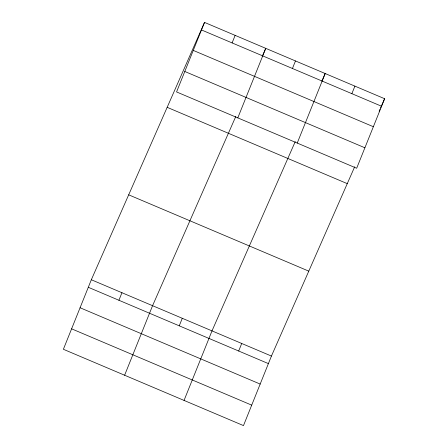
<?xml version="1.0" encoding="UTF-8"?>
<svg xmlns="http://www.w3.org/2000/svg" width="448" height="448" viewBox="0 0 448 448"><rect width="100%" height="100%" fill="white"/><g stroke="black" fill="none" stroke-linecap="round" stroke-linejoin="round"><path stroke-width="0.67" d="M204.518 22.4L176.568 91.935L356.67 168.252L384.619 98.717L204.518 22.4L91.33 279.748L63.381 349.283L243.482 425.6L271.432 356.065L354.682 166.785M118.916 300.266L121.951 292.723M232.103 42.913L235.138 35.375M124.617 375.234L152.566 305.698L235.816 116.413M237.804 117.88L265.754 48.35L262.181 56.465M179.25 325.83L182.28 318.293M292.438 68.482L295.473 60.939M184.05 400.417L211.999 330.882L295.249 141.596M297.237 143.063L325.186 73.534L321.894 81.026M238.683 351.014L241.713 343.476M351.87 93.666L354.906 86.122M379.126 111.205L379.949 109.334M380.498 108.086L384.619 98.717M201.488 29.943L381.59 106.26M193.267 50.4L373.363 126.717M184.794 71.473L364.89 147.79M167.166 107.324L347.267 183.641M128.682 194.824L308.784 271.141M91.33 279.748L271.432 356.065M88.301 287.291L268.402 363.608M80.074 307.748L260.176 384.065M71.602 328.826L251.703 405.143"/></g></svg>
